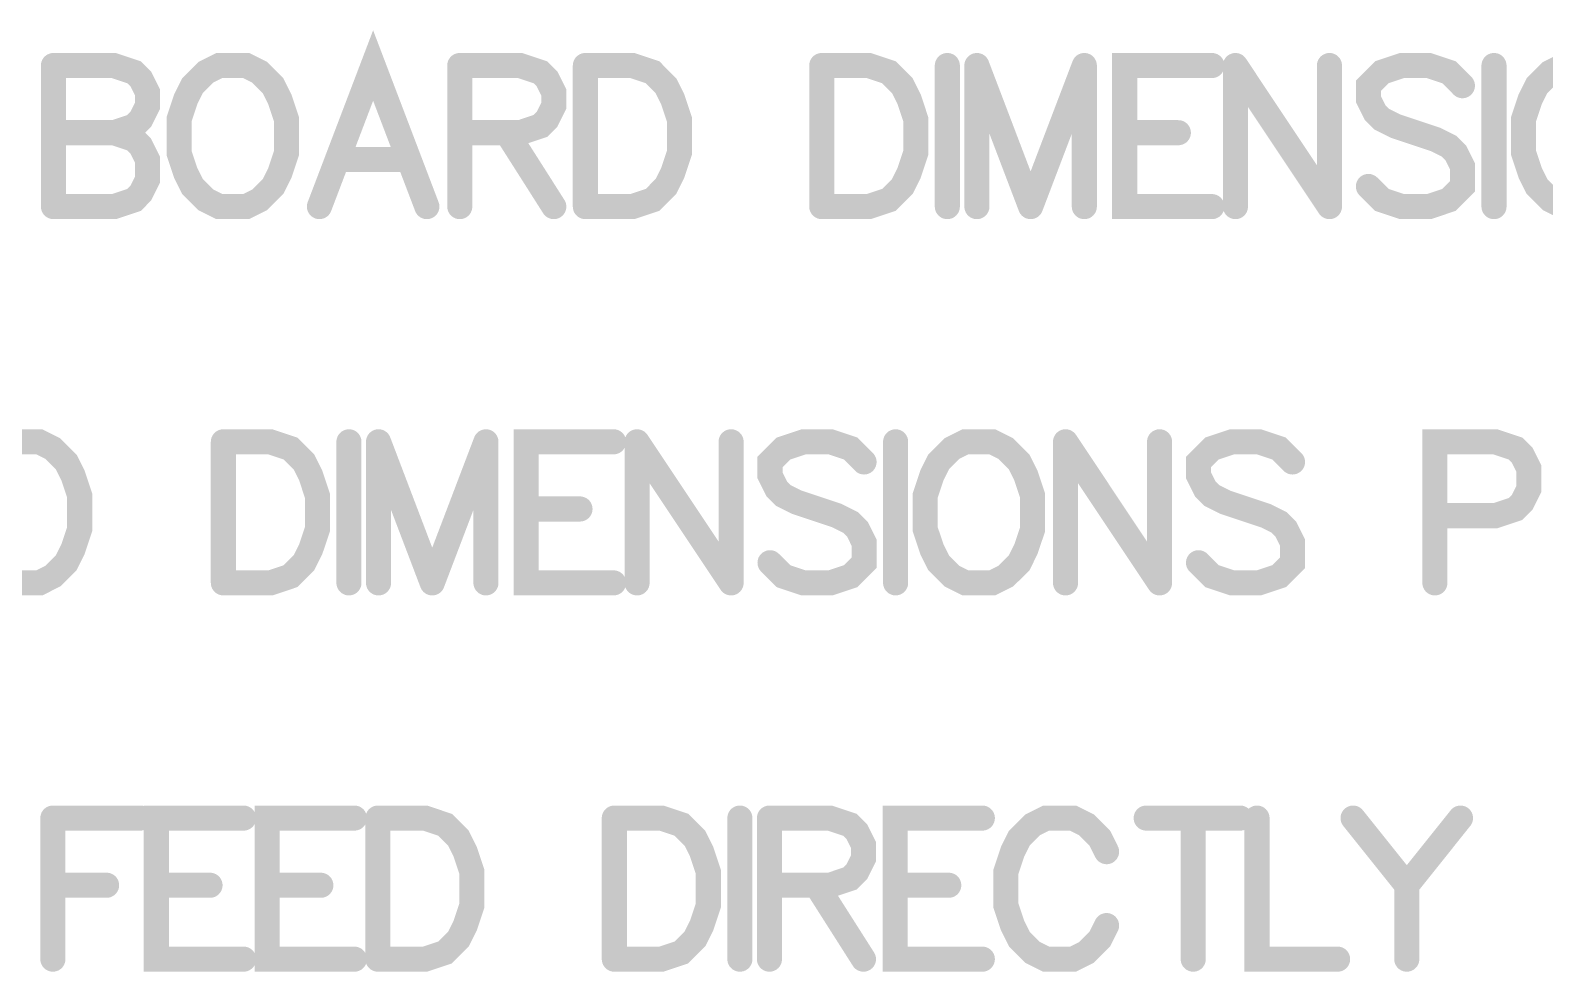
# Model space of a CAD drawing. Extents: x -9.8 to 23.3, y -7.1 to 14.3.
# Drawn here: x -5.636 to -5.032, y 2.746 to 3.122 of the extents above; entities that cross this region are included whole.
import ezdxf

# ---------------------------------------------------------------- set-up
doc = ezdxf.new("R2010")
doc.units = 0
doc.layers.add('2D_LINE_00', color=1, linetype='CONTINUOUS')

# ---------------------------------------------------------------- blocks, each defined once
blk = doc.blocks.new('SMOOTH_0$01')
at = {"const_width": 0.005}
blk.add_lwpolyline([(-0.0025, 0, 1), (0.0025, 0, 1)], format="xyb", close=True, dxfattribs=at)
blk = doc.blocks.new('DRAWING_226')
at = {"layer": '2D_LINE_00', "const_width": 0.01}
blk.add_lwpolyline([(0, 0), (0, -0.05624)], dxfattribs=at)
at = {"layer": '2D_LINE_00'}
for p in [(0, 0), (0, -0.05624)]:
    blk.add_blockref('SMOOTH_0$01', p, dxfattribs=at)
blk = doc.blocks.new('DRAWING_227')
at = {"layer": '2D_LINE_00', "const_width": 0.01}
blk.add_lwpolyline([(0, 0), (0.03482, 0)], dxfattribs=at)
at = {"layer": '2D_LINE_00'}
for p in [(0, 0), (0.03482, 0)]:
    blk.add_blockref('SMOOTH_0$01', p, dxfattribs=at)
blk = doc.blocks.new('DRAWING_228')
at = {"layer": '2D_LINE_00', "const_width": 0.01}
blk.add_lwpolyline([(0, 0), (0.02143, 0)], dxfattribs=at)
at = {"layer": '2D_LINE_00'}
for p in [(0, 0), (0.02143, 0)]:
    blk.add_blockref('SMOOTH_0$01', p, dxfattribs=at)
blk = doc.blocks.new('DRAWING_229')
at = {"layer": '2D_LINE_00', "const_width": 0.01}
blk.add_lwpolyline([(0, 0), (-0.03481, 0), (-0.03481, -0.05624), (0, -0.05624)], dxfattribs=at)
at = {"layer": '2D_LINE_00'}
for p in [(-0.03481, 0), (0, 0), (-0.03481, -0.05624), (0, -0.05624)]:
    blk.add_blockref('SMOOTH_0$01', p, dxfattribs=at)
blk = doc.blocks.new('DRAWING_230')
at = {"layer": '2D_LINE_00', "const_width": 0.01}
blk.add_lwpolyline([(0, 0), (0.02142, 0)], dxfattribs=at)
at = {"layer": '2D_LINE_00'}
for p in [(0, 0), (0.02142, 0)]:
    blk.add_blockref('SMOOTH_0$01', p, dxfattribs=at)
blk = doc.blocks.new('DRAWING_231')
at = {"layer": '2D_LINE_00', "const_width": 0.01}
blk.add_lwpolyline([(0, 0), (-0.03482, 0), (-0.03482, -0.05624), (0, -0.05624)], dxfattribs=at)
at = {"layer": '2D_LINE_00'}
for p in [(-0.03482, 0), (0, 0), (-0.03482, -0.05624), (0, -0.05624)]:
    blk.add_blockref('SMOOTH_0$01', p, dxfattribs=at)
blk = doc.blocks.new('DRAWING_232')
at = {"layer": '2D_LINE_00', "const_width": 0.01}
blk.add_lwpolyline([(0, 0), (0.02143, 0)], dxfattribs=at)
at = {"layer": '2D_LINE_00'}
for p in [(0, 0), (0.02143, 0)]:
    blk.add_blockref('SMOOTH_0$01', p, dxfattribs=at)
blk = doc.blocks.new('DRAWING_233')
at = {"layer": '2D_LINE_00', "const_width": 0.01}
blk.add_lwpolyline([(0, 0), (0, -0.05624)], dxfattribs=at)
at = {"layer": '2D_LINE_00'}
for p in [(0, 0), (0, -0.05624)]:
    blk.add_blockref('SMOOTH_0$01', p, dxfattribs=at)
blk = doc.blocks.new('DRAWING_234')
at = {"layer": '2D_LINE_00', "const_width": 0.01}
blk.add_lwpolyline([(0, 0), (0.01875, 0), (0.02678, -0.00268), (0.03214, -0.00804), (0.03481, -0.01339), (0.03749, -0.02143), (0.03749, -0.03482), (0.03481, -0.04285), (0.03214, -0.04821), (0.02678, -0.05356), (0.01875, -0.05624), (0, -0.05624)], dxfattribs=at)
at = {"layer": '2D_LINE_00'}
for p in [(0, 0), (0.01875, 0), (0.02678, -0.00268), (0.03214, -0.00804), (0.03481, -0.01339), (0.03749, -0.02143), (0.03749, -0.03482), (0.03481, -0.04285), (0.03214, -0.04821), (0, -0.05624), (0.01875, -0.05624), (0.02678, -0.05356)]:
    blk.add_blockref('SMOOTH_0$01', p, dxfattribs=at)
blk = doc.blocks.new('DRAWING_235')
at = {"layer": '2D_LINE_00', "const_width": 0.01}
blk.add_lwpolyline([(0, 0), (0, -0.05624)], dxfattribs=at)
at = {"layer": '2D_LINE_00'}
for p in [(0, 0), (0, -0.05624)]:
    blk.add_blockref('SMOOTH_0$01', p, dxfattribs=at)
blk = doc.blocks.new('DRAWING_236')
at = {"layer": '2D_LINE_00', "const_width": 0.01}
blk.add_lwpolyline([(0, 0), (0.01874, 0), (0.02677, -0.00268), (0.03213, -0.00804), (0.03481, -0.01339), (0.03749, -0.02143), (0.03749, -0.03482), (0.03481, -0.04285), (0.03213, -0.04821), (0.02677, -0.05356), (0.01874, -0.05624), (0, -0.05624)], dxfattribs=at)
at = {"layer": '2D_LINE_00'}
for p in [(0, 0), (0.01874, 0), (0.02677, -0.00268), (0.03213, -0.00804), (0.03481, -0.01339), (0.03749, -0.02143), (0.03749, -0.03482), (0.03481, -0.04285), (0.03213, -0.04821), (0, -0.05624), (0.01874, -0.05624), (0.02677, -0.05356)]:
    blk.add_blockref('SMOOTH_0$01', p, dxfattribs=at)
blk = doc.blocks.new('DRAWING_237')
at = {"layer": '2D_LINE_00', "const_width": 0.01}
blk.add_lwpolyline([(0, 0), (0, -0.05624)], dxfattribs=at)
at = {"layer": '2D_LINE_00'}
for p in [(0, 0), (0, -0.05624)]:
    blk.add_blockref('SMOOTH_0$01', p, dxfattribs=at)
blk = doc.blocks.new('DRAWING_238')
at = {"layer": '2D_LINE_00', "const_width": 0.01}
blk.add_lwpolyline([(0, 0), (0, -0.05624)], dxfattribs=at)
at = {"layer": '2D_LINE_00'}
for p in [(0, 0), (0, -0.05624)]:
    blk.add_blockref('SMOOTH_0$01', p, dxfattribs=at)
blk = doc.blocks.new('DRAWING_239')
at = {"layer": '2D_LINE_00', "const_width": 0.01}
blk.add_lwpolyline([(0, 0), (0.0241, 0), (0.03213, -0.00268), (0.03481, -0.00536), (0.03749, -0.01071), (0.03749, -0.01607), (0.03481, -0.02143), (0.03213, -0.0241), (0.0241, -0.02678), (0, -0.02678)], dxfattribs=at)
at = {"layer": '2D_LINE_00'}
for p in [(0, 0), (0.0241, 0), (0.03213, -0.00268), (0.03481, -0.00536), (0.03749, -0.01071), (0.03749, -0.01607), (0.03481, -0.02143), (0, -0.02678), (0.0241, -0.02678), (0.03213, -0.0241)]:
    blk.add_blockref('SMOOTH_0$01', p, dxfattribs=at)
blk = doc.blocks.new('DRAWING_240')
at = {"layer": '2D_LINE_00', "const_width": 0.01}
blk.add_lwpolyline([(0, 0), (0.01875, -0.02946)], dxfattribs=at)
at = {"layer": '2D_LINE_00'}
for p in [(0, 0), (0.01875, -0.02946)]:
    blk.add_blockref('SMOOTH_0$01', p, dxfattribs=at)
blk = doc.blocks.new('DRAWING_241')
at = {"layer": '2D_LINE_00', "const_width": 0.01}
blk.add_lwpolyline([(0, 0), (-0.03481, 0), (-0.03481, -0.05624), (0, -0.05624)], dxfattribs=at)
at = {"layer": '2D_LINE_00'}
for p in [(-0.03481, 0), (0, 0), (-0.03481, -0.05624), (0, -0.05624)]:
    blk.add_blockref('SMOOTH_0$01', p, dxfattribs=at)
blk = doc.blocks.new('DRAWING_242')
at = {"layer": '2D_LINE_00', "const_width": 0.01}
blk.add_lwpolyline([(0, 0), (0.02142, 0)], dxfattribs=at)
at = {"layer": '2D_LINE_00'}
for p in [(0, 0), (0.02142, 0)]:
    blk.add_blockref('SMOOTH_0$01', p, dxfattribs=at)
blk = doc.blocks.new('DRAWING_243')
at = {"layer": '2D_LINE_00', "const_width": 0.01}
blk.add_lwpolyline([(0, 0), (-0.00268, 0.00535), (-0.00803, 0.01071), (-0.01339, 0.01339), (-0.0241, 0.01339), (-0.02946, 0.01071), (-0.03481, 0.00535), (-0.03749, 0), (-0.04017, -0.00804), (-0.04017, -0.02143), (-0.03749, -0.02946), (-0.03481, -0.03482), (-0.02946, -0.04017), (-0.0241, -0.04285), (-0.01339, -0.04285), (-0.00803, -0.04017), (-0.00268, -0.03482), (0, -0.02946)], dxfattribs=at)
at = {"layer": '2D_LINE_00'}
for p in [(-0.0241, 0.01339), (-0.01339, 0.01339), (-0.02946, 0.01071), (-0.00803, 0.01071), (-0.03481, 0.00535), (-0.00268, 0.00535), (-0.03749, 0), (0, 0), (-0.04017, -0.00804), (-0.04017, -0.02143), (-0.03749, -0.02946), (-0.03481, -0.03482), (-0.00268, -0.03482), (0, -0.02946), (-0.02946, -0.04017), (-0.00803, -0.04017), (-0.0241, -0.04285), (-0.01339, -0.04285)]:
    blk.add_blockref('SMOOTH_0$01', p, dxfattribs=at)
blk = doc.blocks.new('DRAWING_244')
at = {"layer": '2D_LINE_00', "const_width": 0.01}
blk.add_lwpolyline([(0, 0), (0, -0.05624)], dxfattribs=at)
at = {"layer": '2D_LINE_00'}
for p in [(0, 0), (0, -0.05624)]:
    blk.add_blockref('SMOOTH_0$01', p, dxfattribs=at)
blk = doc.blocks.new('DRAWING_245')
at = {"layer": '2D_LINE_00', "const_width": 0.01}
blk.add_lwpolyline([(0, 0), (0.0375, 0)], dxfattribs=at)
at = {"layer": '2D_LINE_00'}
for p in [(0, 0), (0.0375, 0)]:
    blk.add_blockref('SMOOTH_0$01', p, dxfattribs=at)
blk = doc.blocks.new('DRAWING_246')
at = {"layer": '2D_LINE_00', "const_width": 0.01}
blk.add_lwpolyline([(0, 0), (0, -0.05624), (0.03214, -0.05624)], dxfattribs=at)
at = {"layer": '2D_LINE_00'}
for p in [(0, 0), (0, -0.05624), (0.03214, -0.05624)]:
    blk.add_blockref('SMOOTH_0$01', p, dxfattribs=at)
blk = doc.blocks.new('DRAWING_247')
at = {"layer": '2D_LINE_00', "const_width": 0.01}
blk.add_lwpolyline([(0, 0), (0.02142, -0.02678), (0.02142, -0.05624)], dxfattribs=at)
at = {"layer": '2D_LINE_00'}
for p in [(0, 0), (0.02142, -0.02678), (0.02142, -0.05624)]:
    blk.add_blockref('SMOOTH_0$01', p, dxfattribs=at)
blk = doc.blocks.new('DRAWING_248')
at = {"layer": '2D_LINE_00', "const_width": 0.01}
blk.add_lwpolyline([(0, 0), (-0.02142, -0.02678)], dxfattribs=at)
at = {"layer": '2D_LINE_00'}
for p in [(0, 0), (-0.02142, -0.02678)]:
    blk.add_blockref('SMOOTH_0$01', p, dxfattribs=at)
blk = doc.blocks.new('DRAWING_295')
at = {"layer": '2D_LINE_00', "const_width": 0.01}
blk.add_lwpolyline([(0, 0), (-0.00535, -0.00268), (-0.01071, -0.00804), (-0.01339, -0.01339), (-0.01606, -0.02143), (-0.01606, -0.03482), (-0.01339, -0.04285), (-0.01071, -0.04821), (-0.00535, -0.05356), (0, -0.05624), (0.01072, -0.05624), (0.01607, -0.05356), (0.02143, -0.04821), (0.02411, -0.04285), (0.02678, -0.03482), (0.02678, -0.02143), (0.02411, -0.01339), (0.02143, -0.00804), (0.01607, -0.00268), (0.01072, 0), (0, 0)], dxfattribs=at)
at = {"layer": '2D_LINE_00'}
for p in [(-0.00535, -0.00268), (0, 0), (0, 0), (0.01072, 0), (0.01607, -0.00268), (-0.01071, -0.00804), (0.02143, -0.00804), (-0.01339, -0.01339), (0.02411, -0.01339), (-0.01606, -0.02143), (0.02678, -0.02143), (-0.01606, -0.03482), (0.02678, -0.03482), (-0.01339, -0.04285), (0.02411, -0.04285), (-0.01071, -0.04821), (0.02143, -0.04821), (-0.00535, -0.05356), (0, -0.05624), (0.01072, -0.05624), (0.01607, -0.05356)]:
    blk.add_blockref('SMOOTH_0$01', p, dxfattribs=at)
blk = doc.blocks.new('DRAWING_296')
at = {"layer": '2D_LINE_00', "const_width": 0.01}
blk.add_lwpolyline([(0, 0), (0, -0.05624)], dxfattribs=at)
at = {"layer": '2D_LINE_00'}
for p in [(0, 0), (0, -0.05624)]:
    blk.add_blockref('SMOOTH_0$01', p, dxfattribs=at)
blk = doc.blocks.new('DRAWING_297')
at = {"layer": '2D_LINE_00', "const_width": 0.01}
blk.add_lwpolyline([(0, 0), (0.01875, 0), (0.02678, -0.00268), (0.03214, -0.00804), (0.03482, -0.01339), (0.0375, -0.02143), (0.0375, -0.03482), (0.03482, -0.04285), (0.03214, -0.04821), (0.02678, -0.05356), (0.01875, -0.05624), (0, -0.05624)], dxfattribs=at)
at = {"layer": '2D_LINE_00'}
for p in [(0, 0), (0.01875, 0), (0.02678, -0.00268), (0.03214, -0.00804), (0.03482, -0.01339), (0.0375, -0.02143), (0.0375, -0.03482), (0.03482, -0.04285), (0.03214, -0.04821), (0, -0.05624), (0.01875, -0.05624), (0.02678, -0.05356)]:
    blk.add_blockref('SMOOTH_0$01', p, dxfattribs=at)
blk = doc.blocks.new('DRAWING_298')
at = {"layer": '2D_LINE_00', "const_width": 0.01}
blk.add_lwpolyline([(0, 0), (0, -0.05624)], dxfattribs=at)
at = {"layer": '2D_LINE_00'}
for p in [(0, 0), (0, -0.05624)]:
    blk.add_blockref('SMOOTH_0$01', p, dxfattribs=at)
blk = doc.blocks.new('DRAWING_299')
at = {"layer": '2D_LINE_00', "const_width": 0.01}
blk.add_lwpolyline([(0, 0), (0, -0.05624)], dxfattribs=at)
at = {"layer": '2D_LINE_00'}
for p in [(0, 0), (0, -0.05624)]:
    blk.add_blockref('SMOOTH_0$01', p, dxfattribs=at)
blk = doc.blocks.new('DRAWING_300')
at = {"layer": '2D_LINE_00', "const_width": 0.01}
blk.add_lwpolyline([(0, 0), (0.02142, -0.05624)], dxfattribs=at)
at = {"layer": '2D_LINE_00'}
for p in [(0, 0), (0.02142, -0.05624)]:
    blk.add_blockref('SMOOTH_0$01', p, dxfattribs=at)
blk = doc.blocks.new('DRAWING_301')
at = {"layer": '2D_LINE_00', "const_width": 0.01}
blk.add_lwpolyline([(0, 0), (-0.02142, -0.05624)], dxfattribs=at)
at = {"layer": '2D_LINE_00'}
for p in [(0, 0), (-0.02142, -0.05624)]:
    blk.add_blockref('SMOOTH_0$01', p, dxfattribs=at)
blk = doc.blocks.new('DRAWING_302')
at = {"layer": '2D_LINE_00', "const_width": 0.01}
blk.add_lwpolyline([(0, 0), (0, -0.05624)], dxfattribs=at)
at = {"layer": '2D_LINE_00'}
for p in [(0, 0), (0, -0.05624)]:
    blk.add_blockref('SMOOTH_0$01', p, dxfattribs=at)
blk = doc.blocks.new('DRAWING_303')
at = {"layer": '2D_LINE_00', "const_width": 0.01}
blk.add_lwpolyline([(0, 0), (-0.03482, 0), (-0.03482, -0.05624), (0, -0.05624)], dxfattribs=at)
at = {"layer": '2D_LINE_00'}
for p in [(-0.03482, 0), (0, 0), (-0.03482, -0.05624), (0, -0.05624)]:
    blk.add_blockref('SMOOTH_0$01', p, dxfattribs=at)
blk = doc.blocks.new('DRAWING_304')
at = {"layer": '2D_LINE_00', "const_width": 0.01}
blk.add_lwpolyline([(0, 0), (0.02143, 0)], dxfattribs=at)
at = {"layer": '2D_LINE_00'}
for p in [(0, 0), (0.02143, 0)]:
    blk.add_blockref('SMOOTH_0$01', p, dxfattribs=at)
blk = doc.blocks.new('DRAWING_305')
at = {"layer": '2D_LINE_00', "const_width": 0.01}
blk.add_lwpolyline([(0, 0), (0, -0.05624)], dxfattribs=at)
at = {"layer": '2D_LINE_00'}
for p in [(0, 0), (0, -0.05624)]:
    blk.add_blockref('SMOOTH_0$01', p, dxfattribs=at)
blk = doc.blocks.new('DRAWING_306')
at = {"layer": '2D_LINE_00', "const_width": 0.01}
blk.add_lwpolyline([(0, 0), (0.03749, -0.05624)], dxfattribs=at)
at = {"layer": '2D_LINE_00'}
for p in [(0, 0), (0.03749, -0.05624)]:
    blk.add_blockref('SMOOTH_0$01', p, dxfattribs=at)
blk = doc.blocks.new('DRAWING_307')
at = {"layer": '2D_LINE_00', "const_width": 0.01}
blk.add_lwpolyline([(0, 0), (0, -0.05624)], dxfattribs=at)
at = {"layer": '2D_LINE_00'}
for p in [(0, 0), (0, -0.05624)]:
    blk.add_blockref('SMOOTH_0$01', p, dxfattribs=at)
blk = doc.blocks.new('DRAWING_308')
at = {"layer": '2D_LINE_00', "const_width": 0.01}
blk.add_lwpolyline([(0, 0), (-0.00535, 0.00536), (-0.01339, 0.00804), (-0.0241, 0.00804), (-0.03213, 0.00536), (-0.03749, 0), (-0.03749, -0.00535), (-0.03481, -0.01071), (-0.03213, -0.01339), (-0.02678, -0.01606), (-0.01071, -0.02142), (-0.00535, -0.0241), (-0.00267, -0.02678), (0, -0.03213), (0, -0.04017), (-0.00535, -0.04552), (-0.01339, -0.0482), (-0.0241, -0.0482), (-0.03213, -0.04552), (-0.03749, -0.04017)], dxfattribs=at)
at = {"layer": '2D_LINE_00'}
for p in [(-0.0241, 0.00804), (-0.01339, 0.00804), (-0.03213, 0.00536), (-0.00535, 0.00536), (-0.03749, 0), (0, 0), (-0.03749, -0.00535), (-0.03481, -0.01071), (-0.03213, -0.01339), (-0.02678, -0.01606), (-0.01071, -0.02142), (-0.00535, -0.0241), (-0.00267, -0.02678), (0, -0.03213), (-0.03749, -0.04017), (0, -0.04017), (-0.03213, -0.04552), (-0.00535, -0.04552), (-0.0241, -0.0482), (-0.01339, -0.0482)]:
    blk.add_blockref('SMOOTH_0$01', p, dxfattribs=at)
blk = doc.blocks.new('DRAWING_309')
at = {"layer": '2D_LINE_00', "const_width": 0.01}
blk.add_lwpolyline([(0, 0), (0, -0.05624)], dxfattribs=at)
at = {"layer": '2D_LINE_00'}
for p in [(0, 0), (0, -0.05624)]:
    blk.add_blockref('SMOOTH_0$01', p, dxfattribs=at)
blk = doc.blocks.new('DRAWING_310')
at = {"layer": '2D_LINE_00', "const_width": 0.01}
blk.add_lwpolyline([(0, 0), (-0.00535, -0.00268), (-0.01071, -0.00804), (-0.01339, -0.01339), (-0.01607, -0.02143), (-0.01607, -0.03482), (-0.01339, -0.04285), (-0.01071, -0.04821), (-0.00535, -0.05356), (0, -0.05624), (0.01071, -0.05624), (0.01607, -0.05356), (0.02143, -0.04821), (0.0241, -0.04285), (0.02678, -0.03482), (0.02678, -0.02143), (0.0241, -0.01339), (0.02143, -0.00804), (0.01607, -0.00268), (0.01071, 0), (0, 0)], dxfattribs=at)
at = {"layer": '2D_LINE_00'}
for p in [(-0.00535, -0.00268), (0, 0), (0, 0), (0.01071, 0), (0.01607, -0.00268), (-0.01071, -0.00804), (0.02143, -0.00804), (-0.01339, -0.01339), (0.0241, -0.01339), (-0.01607, -0.02143), (0.02678, -0.02143), (-0.01607, -0.03482), (0.02678, -0.03482), (-0.01339, -0.04285), (0.0241, -0.04285), (-0.01071, -0.04821), (0.02143, -0.04821), (-0.00535, -0.05356), (0, -0.05624), (0.01071, -0.05624), (0.01607, -0.05356)]:
    blk.add_blockref('SMOOTH_0$01', p, dxfattribs=at)
blk = doc.blocks.new('DRAWING_311')
at = {"layer": '2D_LINE_00', "const_width": 0.01}
blk.add_lwpolyline([(0, 0), (0, -0.05624)], dxfattribs=at)
at = {"layer": '2D_LINE_00'}
for p in [(0, 0), (0, -0.05624)]:
    blk.add_blockref('SMOOTH_0$01', p, dxfattribs=at)
blk = doc.blocks.new('DRAWING_312')
at = {"layer": '2D_LINE_00', "const_width": 0.01}
blk.add_lwpolyline([(0, 0), (0.0375, -0.05624)], dxfattribs=at)
at = {"layer": '2D_LINE_00'}
for p in [(0, 0), (0.0375, -0.05624)]:
    blk.add_blockref('SMOOTH_0$01', p, dxfattribs=at)
blk = doc.blocks.new('DRAWING_313')
at = {"layer": '2D_LINE_00', "const_width": 0.01}
blk.add_lwpolyline([(0, 0), (0, -0.05624)], dxfattribs=at)
at = {"layer": '2D_LINE_00'}
for p in [(0, 0), (0, -0.05624)]:
    blk.add_blockref('SMOOTH_0$01', p, dxfattribs=at)
blk = doc.blocks.new('DRAWING_314')
at = {"layer": '2D_LINE_00', "const_width": 0.01}
blk.add_lwpolyline([(0, 0), (-0.00535, 0.00536), (-0.01339, 0.00804), (-0.0241, 0.00804), (-0.03214, 0.00536), (-0.03749, 0), (-0.03749, -0.00535), (-0.03481, -0.01071), (-0.03214, -0.01339), (-0.02678, -0.01606), (-0.01071, -0.02142), (-0.00535, -0.0241), (-0.00268, -0.02678), (0, -0.03213), (0, -0.04017), (-0.00535, -0.04552), (-0.01339, -0.0482), (-0.0241, -0.0482), (-0.03214, -0.04552), (-0.03749, -0.04017)], dxfattribs=at)
at = {"layer": '2D_LINE_00'}
for p in [(-0.0241, 0.00804), (-0.01339, 0.00804), (-0.03214, 0.00536), (-0.00535, 0.00536), (-0.03749, 0), (0, 0), (-0.03749, -0.00535), (-0.03481, -0.01071), (-0.03214, -0.01339), (-0.02678, -0.01606), (-0.01071, -0.02142), (-0.00535, -0.0241), (-0.00268, -0.02678), (0, -0.03213), (-0.03749, -0.04017), (0, -0.04017), (-0.03214, -0.04552), (-0.00535, -0.04552), (-0.0241, -0.0482), (-0.01339, -0.0482)]:
    blk.add_blockref('SMOOTH_0$01', p, dxfattribs=at)
blk = doc.blocks.new('DRAWING_315')
at = {"layer": '2D_LINE_00', "const_width": 0.01}
blk.add_lwpolyline([(0, 0), (0.02411, 0), (0.03214, 0.00268), (0.03482, 0.00536), (0.0375, 0.01071), (0.0375, 0.01875), (0.03482, 0.0241), (0.03214, 0.02678), (0.02411, 0.02946), (0, 0.02946), (0, -0.02678)], dxfattribs=at)
at = {"layer": '2D_LINE_00'}
for p in [(0, 0.02946), (0.02411, 0.02946), (0.03214, 0.02678), (0.03482, 0.0241), (0.0375, 0.01875), (0.0375, 0.01071), (0.03214, 0.00268), (0.03482, 0.00536), (0, 0), (0.02411, 0), (0, -0.02678)]:
    blk.add_blockref('SMOOTH_0$01', p, dxfattribs=at)
blk = doc.blocks.new('DRAWING_405')
at = {"layer": '2D_LINE_00', "const_width": 0.01}
blk.add_lwpolyline([(0, 0), (0, -0.05624)], dxfattribs=at)
at = {"layer": '2D_LINE_00'}
for p in [(0, 0), (0, -0.05624)]:
    blk.add_blockref('SMOOTH_0$01', p, dxfattribs=at)
blk = doc.blocks.new('DRAWING_406')
at = {"layer": '2D_LINE_00', "const_width": 0.01}
blk.add_lwpolyline([(0, 0), (0.0241, 0), (0.03214, -0.00268), (0.03481, -0.00536), (0.03749, -0.01071), (0.03749, -0.01607), (0.03481, -0.02143), (0.03214, -0.0241), (0.0241, -0.02678)], dxfattribs=at)
at = {"layer": '2D_LINE_00'}
for p in [(0, 0), (0.0241, 0), (0.03214, -0.00268), (0.03481, -0.00536), (0.03749, -0.01071), (0.03749, -0.01607), (0.03481, -0.02143), (0.0241, -0.02678), (0.03214, -0.0241)]:
    blk.add_blockref('SMOOTH_0$01', p, dxfattribs=at)
blk = doc.blocks.new('DRAWING_407')
at = {"layer": '2D_LINE_00', "const_width": 0.01}
blk.add_lwpolyline([(0, 0), (0.0241, 0), (0.03214, -0.00268), (0.03481, -0.00536), (0.03749, -0.01071), (0.03749, -0.01875), (0.03481, -0.0241), (0.03214, -0.02678), (0.0241, -0.02946), (0, -0.02946)], dxfattribs=at)
at = {"layer": '2D_LINE_00'}
for p in [(0, 0), (0.0241, 0), (0.03214, -0.00268), (0.03481, -0.00536), (0.03749, -0.01071), (0.03749, -0.01875), (0.03214, -0.02678), (0.03481, -0.0241), (0, -0.02946), (0.0241, -0.02946)]:
    blk.add_blockref('SMOOTH_0$01', p, dxfattribs=at)
blk = doc.blocks.new('DRAWING_408')
at = {"layer": '2D_LINE_00', "const_width": 0.01}
blk.add_lwpolyline([(0, 0), (-0.00536, -0.00268), (-0.01071, -0.00804), (-0.01339, -0.01339), (-0.01607, -0.02143), (-0.01607, -0.03482), (-0.01339, -0.04285), (-0.01071, -0.04821), (-0.00536, -0.05356), (0, -0.05624), (0.01071, -0.05624), (0.01607, -0.05356), (0.02142, -0.04821), (0.0241, -0.04285), (0.02678, -0.03482), (0.02678, -0.02143), (0.0241, -0.01339), (0.02142, -0.00804), (0.01607, -0.00268), (0.01071, 0), (0, 0)], dxfattribs=at)
at = {"layer": '2D_LINE_00'}
for p in [(-0.00536, -0.00268), (0, 0), (0, 0), (0.01071, 0), (0.01607, -0.00268), (-0.01071, -0.00804), (0.02142, -0.00804), (-0.01339, -0.01339), (0.0241, -0.01339), (-0.01607, -0.02143), (0.02678, -0.02143), (-0.01607, -0.03482), (0.02678, -0.03482), (-0.01339, -0.04285), (0.0241, -0.04285), (-0.01071, -0.04821), (0.02142, -0.04821), (-0.00536, -0.05356), (0, -0.05624), (0.01071, -0.05624), (0.01607, -0.05356)]:
    blk.add_blockref('SMOOTH_0$01', p, dxfattribs=at)
blk = doc.blocks.new('DRAWING_409')
at = {"layer": '2D_LINE_00', "const_width": 0.01}
blk.add_lwpolyline([(0, 0), (-0.02143, 0.05624), (-0.04285, 0)], dxfattribs=at)
at = {"layer": '2D_LINE_00'}
for p in [(-0.02143, 0.05624), (-0.04285, 0), (0, 0)]:
    blk.add_blockref('SMOOTH_0$01', p, dxfattribs=at)
blk = doc.blocks.new('DRAWING_410')
at = {"layer": '2D_LINE_00', "const_width": 0.01}
blk.add_lwpolyline([(0, 0), (0.02678, 0)], dxfattribs=at)
at = {"layer": '2D_LINE_00'}
for p in [(0, 0), (0.02678, 0)]:
    blk.add_blockref('SMOOTH_0$01', p, dxfattribs=at)
blk = doc.blocks.new('DRAWING_411')
at = {"layer": '2D_LINE_00', "const_width": 0.01}
blk.add_lwpolyline([(0, 0), (0, -0.05624)], dxfattribs=at)
at = {"layer": '2D_LINE_00'}
for p in [(0, 0), (0, -0.05624)]:
    blk.add_blockref('SMOOTH_0$01', p, dxfattribs=at)
blk = doc.blocks.new('DRAWING_412')
at = {"layer": '2D_LINE_00', "const_width": 0.01}
blk.add_lwpolyline([(0, 0), (0.0241, 0), (0.03214, -0.00268), (0.03481, -0.00536), (0.03749, -0.01071), (0.03749, -0.01607), (0.03481, -0.02143), (0.03214, -0.0241), (0.0241, -0.02678), (0, -0.02678)], dxfattribs=at)
at = {"layer": '2D_LINE_00'}
for p in [(0, 0), (0.0241, 0), (0.03214, -0.00268), (0.03481, -0.00536), (0.03749, -0.01071), (0.03749, -0.01607), (0.03481, -0.02143), (0, -0.02678), (0.0241, -0.02678), (0.03214, -0.0241)]:
    blk.add_blockref('SMOOTH_0$01', p, dxfattribs=at)
blk = doc.blocks.new('DRAWING_413')
at = {"layer": '2D_LINE_00', "const_width": 0.01}
blk.add_lwpolyline([(0, 0), (0.01874, -0.02946)], dxfattribs=at)
at = {"layer": '2D_LINE_00'}
for p in [(0, 0), (0.01874, -0.02946)]:
    blk.add_blockref('SMOOTH_0$01', p, dxfattribs=at)
blk = doc.blocks.new('DRAWING_414')
at = {"layer": '2D_LINE_00', "const_width": 0.01}
blk.add_lwpolyline([(0, 0), (0, -0.05624)], dxfattribs=at)
at = {"layer": '2D_LINE_00'}
for p in [(0, 0), (0, -0.05624)]:
    blk.add_blockref('SMOOTH_0$01', p, dxfattribs=at)
blk = doc.blocks.new('DRAWING_415')
at = {"layer": '2D_LINE_00', "const_width": 0.01}
blk.add_lwpolyline([(0, 0), (0.01874, 0), (0.02678, -0.00268), (0.03213, -0.00804), (0.03481, -0.01339), (0.03749, -0.02143), (0.03749, -0.03482), (0.03481, -0.04285), (0.03213, -0.04821), (0.02678, -0.05356), (0.01874, -0.05624), (0, -0.05624)], dxfattribs=at)
at = {"layer": '2D_LINE_00'}
for p in [(0, 0), (0.01874, 0), (0.02678, -0.00268), (0.03213, -0.00804), (0.03481, -0.01339), (0.03749, -0.02143), (0.03749, -0.03482), (0.03481, -0.04285), (0.03213, -0.04821), (0, -0.05624), (0.01874, -0.05624), (0.02678, -0.05356)]:
    blk.add_blockref('SMOOTH_0$01', p, dxfattribs=at)
blk = doc.blocks.new('DRAWING_416')
at = {"layer": '2D_LINE_00', "const_width": 0.01}
blk.add_lwpolyline([(0, 0), (0, -0.05624)], dxfattribs=at)
at = {"layer": '2D_LINE_00'}
for p in [(0, 0), (0, -0.05624)]:
    blk.add_blockref('SMOOTH_0$01', p, dxfattribs=at)
blk = doc.blocks.new('DRAWING_417')
at = {"layer": '2D_LINE_00', "const_width": 0.01}
blk.add_lwpolyline([(0, 0), (0.01875, 0), (0.02678, -0.00268), (0.03214, -0.00804), (0.03482, -0.01339), (0.03749, -0.02143), (0.03749, -0.03482), (0.03482, -0.04285), (0.03214, -0.04821), (0.02678, -0.05356), (0.01875, -0.05624), (0, -0.05624)], dxfattribs=at)
at = {"layer": '2D_LINE_00'}
for p in [(0, 0), (0.01875, 0), (0.02678, -0.00268), (0.03214, -0.00804), (0.03482, -0.01339), (0.03749, -0.02143), (0.03749, -0.03482), (0.03482, -0.04285), (0.03214, -0.04821), (0, -0.05624), (0.01875, -0.05624), (0.02678, -0.05356)]:
    blk.add_blockref('SMOOTH_0$01', p, dxfattribs=at)
blk = doc.blocks.new('DRAWING_418')
at = {"layer": '2D_LINE_00', "const_width": 0.01}
blk.add_lwpolyline([(0, 0), (0, -0.05624)], dxfattribs=at)
at = {"layer": '2D_LINE_00'}
for p in [(0, 0), (0, -0.05624)]:
    blk.add_blockref('SMOOTH_0$01', p, dxfattribs=at)
blk = doc.blocks.new('DRAWING_419')
at = {"layer": '2D_LINE_00', "const_width": 0.01}
blk.add_lwpolyline([(0, 0), (0, -0.05624)], dxfattribs=at)
at = {"layer": '2D_LINE_00'}
for p in [(0, 0), (0, -0.05624)]:
    blk.add_blockref('SMOOTH_0$01', p, dxfattribs=at)
blk = doc.blocks.new('DRAWING_420')
at = {"layer": '2D_LINE_00', "const_width": 0.01}
blk.add_lwpolyline([(0, 0), (0.02142, -0.05624)], dxfattribs=at)
at = {"layer": '2D_LINE_00'}
for p in [(0, 0), (0.02142, -0.05624)]:
    blk.add_blockref('SMOOTH_0$01', p, dxfattribs=at)
blk = doc.blocks.new('DRAWING_421')
at = {"layer": '2D_LINE_00', "const_width": 0.01}
blk.add_lwpolyline([(0, 0), (-0.02142, -0.05624)], dxfattribs=at)
at = {"layer": '2D_LINE_00'}
for p in [(0, 0), (-0.02142, -0.05624)]:
    blk.add_blockref('SMOOTH_0$01', p, dxfattribs=at)
blk = doc.blocks.new('DRAWING_422')
at = {"layer": '2D_LINE_00', "const_width": 0.01}
blk.add_lwpolyline([(0, 0), (0, -0.05624)], dxfattribs=at)
at = {"layer": '2D_LINE_00'}
for p in [(0, 0), (0, -0.05624)]:
    blk.add_blockref('SMOOTH_0$01', p, dxfattribs=at)
blk = doc.blocks.new('DRAWING_423')
at = {"layer": '2D_LINE_00', "const_width": 0.01}
blk.add_lwpolyline([(0, 0), (-0.03481, 0), (-0.03481, -0.05624), (0, -0.05624)], dxfattribs=at)
at = {"layer": '2D_LINE_00'}
for p in [(-0.03481, 0), (0, 0), (-0.03481, -0.05624), (0, -0.05624)]:
    blk.add_blockref('SMOOTH_0$01', p, dxfattribs=at)
blk = doc.blocks.new('DRAWING_424')
at = {"layer": '2D_LINE_00', "const_width": 0.01}
blk.add_lwpolyline([(0, 0), (0.02142, 0)], dxfattribs=at)
at = {"layer": '2D_LINE_00'}
for p in [(0, 0), (0.02142, 0)]:
    blk.add_blockref('SMOOTH_0$01', p, dxfattribs=at)
blk = doc.blocks.new('DRAWING_425')
at = {"layer": '2D_LINE_00', "const_width": 0.01}
blk.add_lwpolyline([(0, 0), (0, -0.05624)], dxfattribs=at)
at = {"layer": '2D_LINE_00'}
for p in [(0, 0), (0, -0.05624)]:
    blk.add_blockref('SMOOTH_0$01', p, dxfattribs=at)
blk = doc.blocks.new('DRAWING_426')
at = {"layer": '2D_LINE_00', "const_width": 0.01}
blk.add_lwpolyline([(0, 0), (0.03749, -0.05624)], dxfattribs=at)
at = {"layer": '2D_LINE_00'}
for p in [(0, 0), (0.03749, -0.05624)]:
    blk.add_blockref('SMOOTH_0$01', p, dxfattribs=at)
blk = doc.blocks.new('DRAWING_427')
at = {"layer": '2D_LINE_00', "const_width": 0.01}
blk.add_lwpolyline([(0, 0), (0, -0.05624)], dxfattribs=at)
at = {"layer": '2D_LINE_00'}
for p in [(0, 0), (0, -0.05624)]:
    blk.add_blockref('SMOOTH_0$01', p, dxfattribs=at)
blk = doc.blocks.new('DRAWING_428')
at = {"layer": '2D_LINE_00', "const_width": 0.01}
blk.add_lwpolyline([(0, 0), (-0.00535, 0.00536), (-0.01339, 0.00804), (-0.0241, 0.00804), (-0.03213, 0.00536), (-0.03749, 0), (-0.03749, -0.00535), (-0.03481, -0.01071), (-0.03213, -0.01339), (-0.02678, -0.01606), (-0.01071, -0.02142), (-0.00535, -0.0241), (-0.00267, -0.02678), (0, -0.03213), (0, -0.04017), (-0.00535, -0.04552), (-0.01339, -0.0482), (-0.0241, -0.0482), (-0.03213, -0.04552), (-0.03749, -0.04017)], dxfattribs=at)
at = {"layer": '2D_LINE_00'}
for p in [(-0.0241, 0.00804), (-0.01339, 0.00804), (-0.03213, 0.00536), (-0.00535, 0.00536), (-0.03749, 0), (0, 0), (-0.03749, -0.00535), (-0.03481, -0.01071), (-0.03213, -0.01339), (-0.02678, -0.01606), (-0.01071, -0.02142), (-0.00535, -0.0241), (-0.00267, -0.02678), (0, -0.03213), (-0.03749, -0.04017), (0, -0.04017), (-0.03213, -0.04552), (-0.00535, -0.04552), (-0.0241, -0.0482), (-0.01339, -0.0482)]:
    blk.add_blockref('SMOOTH_0$01', p, dxfattribs=at)
blk = doc.blocks.new('DRAWING_429')
at = {"layer": '2D_LINE_00', "const_width": 0.01}
blk.add_lwpolyline([(0, 0), (0, -0.05624)], dxfattribs=at)
at = {"layer": '2D_LINE_00'}
for p in [(0, 0), (0, -0.05624)]:
    blk.add_blockref('SMOOTH_0$01', p, dxfattribs=at)
blk = doc.blocks.new('DRAWING_430')
at = {"layer": '2D_LINE_00', "const_width": 0.01}
blk.add_lwpolyline([(0, 0), (-0.00535, -0.00268), (-0.01071, -0.00804), (-0.01339, -0.01339), (-0.01607, -0.02143), (-0.01607, -0.03482), (-0.01339, -0.04285), (-0.01071, -0.04821), (-0.00535, -0.05356), (0, -0.05624), (0.01071, -0.05624), (0.01607, -0.05356), (0.02143, -0.04821), (0.0241, -0.04285), (0.02678, -0.03482), (0.02678, -0.02143), (0.0241, -0.01339), (0.02143, -0.00804), (0.01607, -0.00268), (0.01071, 0), (0, 0)], dxfattribs=at)
at = {"layer": '2D_LINE_00'}
for p in [(-0.00535, -0.00268), (0, 0), (0, 0), (0.01071, 0), (0.01607, -0.00268), (-0.01071, -0.00804), (0.02143, -0.00804), (-0.01339, -0.01339), (0.0241, -0.01339), (-0.01607, -0.02143), (0.02678, -0.02143), (-0.01607, -0.03482), (0.02678, -0.03482), (-0.01339, -0.04285), (0.0241, -0.04285), (-0.01071, -0.04821), (0.02143, -0.04821), (-0.00535, -0.05356), (0, -0.05624), (0.01071, -0.05624), (0.01607, -0.05356)]:
    blk.add_blockref('SMOOTH_0$01', p, dxfattribs=at)

msp = doc.modelspace()

# ---------------------------------------------------------------- block references
for name, p in [('DRAWING_409', (-5.47792, 3.0513)), ('DRAWING_405', (-5.62682, 3.10754)), ('DRAWING_406', (-5.62682, 3.10754)), ('DRAWING_408', (-5.56067, 3.10754)), ('DRAWING_411', (-5.4648, 3.10754)), ('DRAWING_412', (-5.4648, 3.10754)), ('DRAWING_414', (-5.41472, 3.10754)), ('DRAWING_415', (-5.41472, 3.10754)), ('DRAWING_416', (-5.32046, 3.10754)), ('DRAWING_417', (-5.32046, 3.10754)), ('DRAWING_418', (-5.27038, 3.10754)), ('DRAWING_419', (-5.25859, 3.10754)), ('DRAWING_420', (-5.25859, 3.10754)), ('DRAWING_421', (-5.21575, 3.10754)), ('DRAWING_422', (-5.21575, 3.10754)), ('DRAWING_423', (-5.16487, 3.10754)), ('DRAWING_425', (-5.15549, 3.10754)), ('DRAWING_426', (-5.15549, 3.10754)), ('DRAWING_427', (-5.118, 3.10754)), ('DRAWING_428', (-5.06498, 3.0995)), ('DRAWING_429', (-5.05239, 3.10754)), ('DRAWING_430', (-5.02454, 3.10754)), ('DRAWING_407', (-5.62682, 3.08076)), ('DRAWING_413', (-5.44605, 3.08076)), ('DRAWING_424', (-5.19968, 3.08076)), ('DRAWING_410', (-5.51274, 3.07005)), ('DRAWING_295', (-5.64316, 2.95754)), ('DRAWING_296', (-5.55907, 2.95754)), ('DRAWING_297', (-5.55907, 2.95754)), ('DRAWING_298', (-5.50899, 2.95754)), ('DRAWING_299', (-5.4972, 2.95754)), ('DRAWING_300', (-5.4972, 2.95754)), ('DRAWING_301', (-5.45436, 2.95754)), ('DRAWING_302', (-5.45436, 2.95754)), ('DRAWING_303', (-5.40347, 2.95754)), ('DRAWING_305', (-5.3941, 2.95754)), ('DRAWING_306', (-5.3941, 2.95754)), ('DRAWING_307', (-5.35661, 2.95754)), ('DRAWING_308', (-5.30359, 2.9495)), ('DRAWING_309', (-5.291, 2.95754)), ('DRAWING_310', (-5.26315, 2.95754)), ('DRAWING_311', (-5.22325, 2.95754)), ('DRAWING_312', (-5.22325, 2.95754)), ('DRAWING_313', (-5.18575, 2.95754)), ('DRAWING_314', (-5.13273, 2.9495)), ('DRAWING_315', (-5.07596, 2.92808)), ('DRAWING_304', (-5.43829, 2.93076)), ('DRAWING_226', (-5.62706, 2.80754)), ('DRAWING_227', (-5.62706, 2.80754)), ('DRAWING_229', (-5.551, 2.80754)), ('DRAWING_231', (-5.50681, 2.80754)), ('DRAWING_233', (-5.49744, 2.80754)), ('DRAWING_234', (-5.49744, 2.80754)), ('DRAWING_235', (-5.40317, 2.80754)), ('DRAWING_236', (-5.40317, 2.80754)), ('DRAWING_237', (-5.3531, 2.80754)), ('DRAWING_238', (-5.34131, 2.80754)), ('DRAWING_239', (-5.34131, 2.80754)), ('DRAWING_241', (-5.25642, 2.80754)), ('DRAWING_243', (-5.20688, 2.79415)), ('DRAWING_245', (-5.19108, 2.80754)), ('DRAWING_244', (-5.17233, 2.80754)), ('DRAWING_246', (-5.14689, 2.80754)), ('DRAWING_247', (-5.10859, 2.80754)), ('DRAWING_248', (-5.06575, 2.80754)), ('DRAWING_228', (-5.62706, 2.78076)), ('DRAWING_230', (-5.58581, 2.78076)), ('DRAWING_232', (-5.54163, 2.78076)), ('DRAWING_240', (-5.32257, 2.78076)), ('DRAWING_242', (-5.29123, 2.78076))]:
    msp.add_blockref(name, p)

doc.saveas('drawing.dxf')
